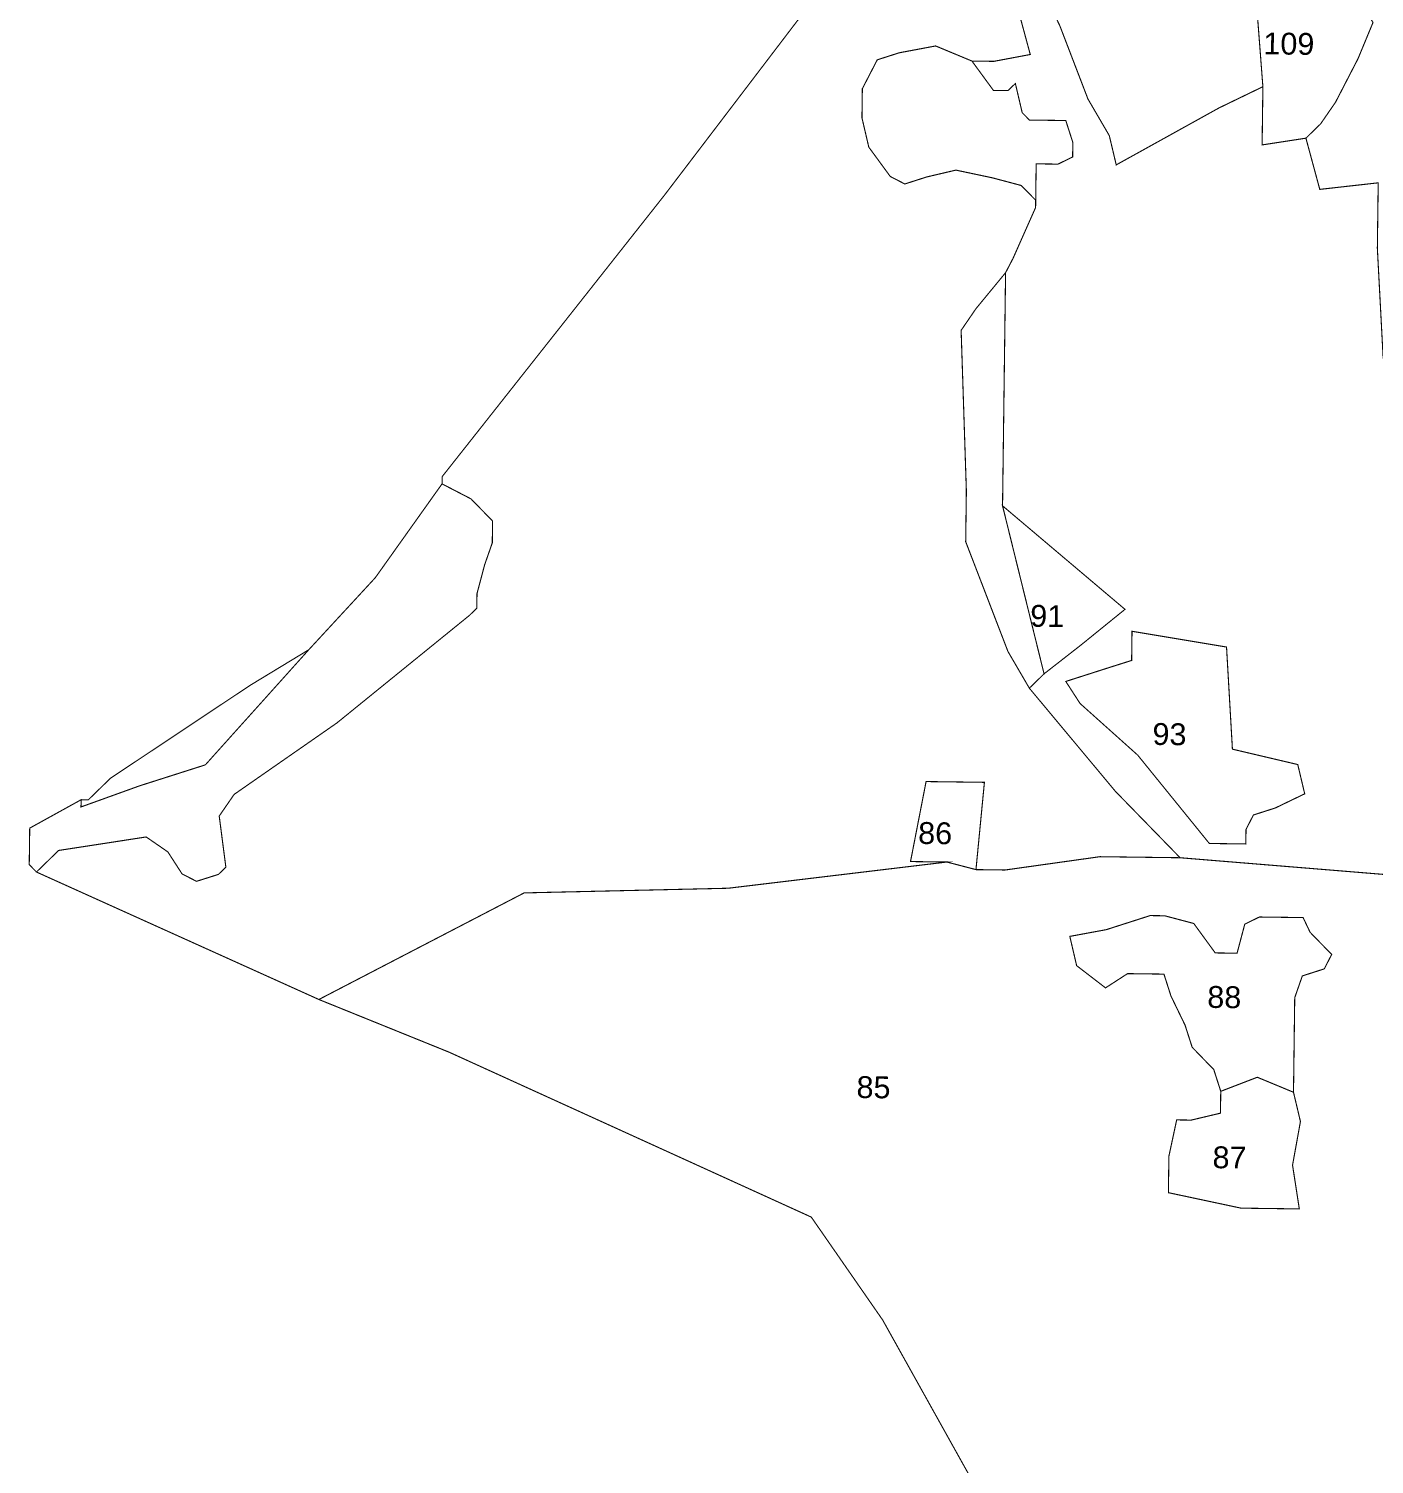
# Model space of a CAD drawing. Header units: metres. Extents: x 259177 to 277314, y 2171367 to 2185445.
# Drawn here: x 273800 to 274532, y 2172736 to 2173517 of the extents above; entities that cross this region are included whole.
import ezdxf

# ---------------------------------------------------------------- set-up
doc = ezdxf.new("R2010")
doc.units = ezdxf.units.M
doc.header["$MEASUREMENT"] = 0
doc.layers.add('SURVEY NO.', color=7, linetype='Continuous')
doc.layers.add('SURVEY PLOT BOUNDARY', color=35, linetype='Continuous')
doc.styles.add('PDF Arial', font='arial.ttf')

# ---------------------------------------------------------------- blocks, each defined once
blk = doc.blocks.new('FEWEWFEWQT')
at = {"layer": 'SURVEY PLOT BOUNDARY', "lineweight": 18, "const_width": 0.001}
for points in [[(282149.4228, 2174205.2494), (282149.4361, 2174205.2027), (282149.4028, 2174205.196), (282149.3828, 2174205.196), (282149.3494, 2174205.2094), (282149.3161, 2174205.2027), (282149.2961, 2174205.196), (282149.2828, 2174205.1694), (282149.2828, 2174205.1427), (282149.2894, 2174205.116), (282149.3094, 2174205.0894), (282149.3228, 2174205.0827), (282149.3428, 2174205.0894), (282149.3694, 2174205.096), (282149.4028, 2174205.0894), (282149.4294, 2174205.0827), (282149.4428, 2174205.0694), (282149.4428, 2174205.0627), (282149.4228, 2174205.016), (282149.4161, 2174205.0027), (282149.3894, 2174204.9694), (282149.3761, 2174204.9494), (282149.3828, 2174204.8027), (282149.3828, 2174204.756), (282149.4228, 2174204.656), (282149.4428, 2174204.6227), (282149.5228, 2174204.5293), (282149.5828, 2174204.4693), (282149.5094, 2174204.4693), (282149.4228, 2174204.456), (282149.3961, 2174204.456), (282149.4028, 2174204.536), (282149.3494, 2174204.536), (282149.3361, 2174204.4626), (282149.3694, 2174204.4626), (282149.1695, 2174204.436), (282148.9828, 2174204.4293), (282148.7962, 2174204.3293), (282148.5362, 2174204.4426), (282148.5562, 2174204.4626), (282148.6362, 2174204.476), (282148.6562, 2174204.4626), (282148.6695, 2174204.4426), (282148.6828, 2174204.436), (282148.7028, 2174204.4426), (282148.7095, 2174204.4493), (282148.7028, 2174204.496), (282148.7162, 2174204.516), (282148.8095, 2174204.5827), (282148.9295, 2174204.6827), (282148.9361, 2174204.6893), (282148.9361, 2174204.7027), (282148.9428, 2174204.7293), (282148.9495, 2174204.7493), (282148.9495, 2174204.7693), (282148.9295, 2174204.7893), (282148.9028, 2174204.8027), (282148.9028, 2174204.8093), (282149.1028, 2174205.0694), (282149.2561, 2174205.2761)], [(282149.9894, 2174205.2761), (282149.9894, 2174205.2294), (282149.9427, 2174205.2294), (282149.9361, 2174205.156), (282149.9427, 2174205.1427), (282149.9494, 2174205.136), (282149.9494, 2174205.1227), (282149.9161, 2174205.096), (282149.8494, 2174205.036), (282149.7894, 2174205.0294), (282149.7694, 2174205.0227), (282149.7694, 2174205.016), (282149.7761, 2174205.0027), (282149.7961, 2174204.996), (282149.7761, 2174204.9427), (282149.7627, 2174204.9294), (282149.7561, 2174205.0294), (282149.7561, 2174205.0894), (282149.7027, 2174205.0827), (282149.6894, 2174205.1294), (282149.7027, 2174205.1427), (282149.7161, 2174205.1627), (282149.7361, 2174205.2027), (282149.7494, 2174205.236)], [(282149.7761, 2174204.456), (282149.5828, 2174204.4693), (282149.5228, 2174204.5293), (282149.4428, 2174204.6227), (282149.4561, 2174204.636), (282149.4894, 2174204.6627), (282149.5294, 2174204.696), (282149.4161, 2174204.7893), (282149.4161, 2174205.0027), (282149.4228, 2174205.016), (282149.4428, 2174205.0627), (282149.4428, 2174205.0694), (282149.4428, 2174205.1027), (282149.4628, 2174205.1027), (282149.4761, 2174205.1094), (282149.4761, 2174205.1227), (282149.4694, 2174205.1427), (282149.4494, 2174205.1427), (282149.4361, 2174205.1427), (282149.4294, 2174205.1494), (282149.4228, 2174205.176), (282149.4161, 2174205.1694), (282149.4094, 2174205.1694), (282149.4028, 2174205.1694), (282149.3828, 2174205.196), (282149.4028, 2174205.196), (282149.4361, 2174205.2027), (282149.4228, 2174205.2494)], [(282149.4628, 2174205.2294), (282149.4894, 2174205.1627), (282149.5094, 2174205.1294), (282149.5161, 2174205.1027), (282149.6094, 2174205.156), (282149.6494, 2174205.176), (282149.6494, 2174205.1227), (282149.6894, 2174205.1294), (282149.7027, 2174205.0827), (282149.7561, 2174205.0894)], [(282149.4694, 2174203.7759), (282149.3161, 2174204.0426), (282149.2495, 2174204.136), (282148.9161, 2174204.2826), (282148.7962, 2174204.3293), (282148.9828, 2174204.4293), (282149.1695, 2174204.436), (282149.3694, 2174204.4626), (282149.3961, 2174204.456), (282149.4228, 2174204.456), (282149.5094, 2174204.4693), (282149.5828, 2174204.4693), (282149.7761, 2174204.456)]]:
    blk.add_lwpolyline(points, dxfattribs=at)
for points in [[(282149.6361, 2174205.2761), (282149.6428, 2174205.2494), (282149.6494, 2174205.176), (282149.6094, 2174205.156), (282149.5161, 2174205.1027), (282149.5094, 2174205.1294), (282149.4894, 2174205.1627), (282149.4628, 2174205.2294), (282149.4228, 2174205.3094), (282149.4828, 2174205.3761), (282149.6094, 2174205.4961), (282149.6094, 2174205.4627), (282149.6228, 2174205.4427), (282149.6228, 2174205.4161), (282149.5694, 2174205.3761), (282149.5694, 2174205.3494), (282149.6094, 2174205.3494), (282149.6294, 2174205.2894), (282149.6228, 2174205.2761)], [(282149.6494, 2174205.176), (282149.6428, 2174205.2494), (282149.6361, 2174205.2761), (282149.6761, 2174205.2894), (282149.7027, 2174205.2827), (282149.7294, 2174205.2694), (282149.7494, 2174205.236), (282149.7361, 2174205.2027), (282149.7161, 2174205.1627), (282149.7027, 2174205.1427), (282149.6894, 2174205.1294), (282149.6494, 2174205.1227)], [(282149.3828, 2174205.196), (282149.4028, 2174205.1694), (282149.4094, 2174205.1694), (282149.4161, 2174205.1694), (282149.4228, 2174205.176), (282149.4294, 2174205.1494), (282149.4361, 2174205.1427), (282149.4494, 2174205.1427), (282149.4694, 2174205.1427), (282149.4761, 2174205.1227), (282149.4761, 2174205.1094), (282149.4628, 2174205.1027), (282149.4428, 2174205.1027), (282149.4428, 2174205.0694), (282149.4294, 2174205.0827), (282149.4028, 2174205.0894), (282149.3694, 2174205.096), (282149.3428, 2174205.0894), (282149.3228, 2174205.0827), (282149.3094, 2174205.0894), (282149.2894, 2174205.116), (282149.2828, 2174205.1427), (282149.2828, 2174205.1694), (282149.2961, 2174205.196), (282149.3161, 2174205.2027), (282149.3494, 2174205.2094)], [(282149.4428, 2174204.6227), (282149.4228, 2174204.656), (282149.3828, 2174204.756), (282149.3828, 2174204.8027), (282149.3761, 2174204.9494), (282149.3894, 2174204.9694), (282149.4161, 2174205.0027), (282149.4161, 2174204.7893), (282149.4561, 2174204.636)], [(282148.5362, 2174204.4426), (282148.5295, 2174204.4493), (282148.5295, 2174204.4827), (282148.5762, 2174204.5093), (282148.5762, 2174204.5027), (282148.6295, 2174204.5227), (282148.6895, 2174204.5427), (282148.7828, 2174204.6493), (282148.8428, 2174204.716), (282148.9028, 2174204.8027), (282148.9295, 2174204.7893), (282148.9495, 2174204.7693), (282148.9495, 2174204.7493), (282148.9428, 2174204.7293), (282148.9361, 2174204.7027), (282148.9361, 2174204.6893), (282148.9295, 2174204.6827), (282148.8095, 2174204.5827), (282148.7162, 2174204.516), (282148.7028, 2174204.496), (282148.7095, 2174204.4493), (282148.7028, 2174204.4426), (282148.6828, 2174204.436), (282148.6695, 2174204.4426), (282148.6562, 2174204.4626), (282148.6362, 2174204.476), (282148.5562, 2174204.4626)], [(282149.4561, 2174204.636), (282149.4161, 2174204.7893), (282149.5294, 2174204.696), (282149.4894, 2174204.6627)], [(282149.6428, 2174204.496), (282149.6428, 2174204.4827), (282149.6094, 2174204.4827), (282149.5428, 2174204.5627), (282149.4894, 2174204.6093), (282149.4761, 2174204.6293), (282149.5161, 2174204.6427), (282149.5361, 2174204.6493), (282149.5361, 2174204.676), (282149.6228, 2174204.6627), (282149.6294, 2174204.5693), (282149.6894, 2174204.556), (282149.6961, 2174204.5293), (282149.6694, 2174204.516), (282149.6494, 2174204.5093)], [(282149.6428, 2174204.496), (282149.6494, 2174204.5093), (282149.6694, 2174204.516), (282149.6961, 2174204.5293), (282149.6894, 2174204.556), (282149.6294, 2174204.5693), (282149.6228, 2174204.6627), (282149.5361, 2174204.676), (282149.5361, 2174204.6493), (282149.5161, 2174204.6427), (282149.4761, 2174204.6293), (282149.4894, 2174204.6093), (282149.5428, 2174204.5627), (282149.6094, 2174204.4827), (282149.6428, 2174204.4827)], [(282148.5762, 2174204.5093), (282148.5828, 2174204.5093), (282148.6028, 2174204.5293), (282148.7295, 2174204.616), (282148.7828, 2174204.6493), (282148.6895, 2174204.5427), (282148.6295, 2174204.5227), (282148.5762, 2174204.5027)], [(282149.3961, 2174204.456), (282149.3694, 2174204.4626), (282149.3361, 2174204.4626), (282149.3494, 2174204.536), (282149.4028, 2174204.536)], [(282149.6228, 2174204.256), (282149.6228, 2174204.236), (282149.5961, 2174204.2293), (282149.5828, 2174204.2293), (282149.5761, 2174204.196), (282149.5761, 2174204.1626), (282149.6428, 2174204.1493), (282149.6761, 2174204.1493), (282149.6961, 2174204.1493), (282149.6894, 2174204.1893), (282149.6961, 2174204.2293), (282149.6894, 2174204.256), (282149.6894, 2174204.3426), (282149.6961, 2174204.3626), (282149.7161, 2174204.3693), (282149.7227, 2174204.3826), (282149.7027, 2174204.4026), (282149.6961, 2174204.416), (282149.6561, 2174204.416), (282149.6428, 2174204.4093), (282149.6361, 2174204.3826), (282149.6161, 2174204.3826), (282149.5961, 2174204.4093), (282149.5694, 2174204.416), (282149.5561, 2174204.416), (282149.5161, 2174204.4026), (282149.4828, 2174204.396), (282149.4894, 2174204.3693), (282149.5161, 2174204.3493), (282149.5361, 2174204.3626), (282149.5694, 2174204.3626), (282149.5761, 2174204.3426), (282149.5894, 2174204.316), (282149.5961, 2174204.296), (282149.6094, 2174204.2826), (282149.6161, 2174204.276)], [(282149.6894, 2174204.256), (282149.6561, 2174204.2693), (282149.6228, 2174204.256), (282149.6161, 2174204.276), (282149.6094, 2174204.2826), (282149.5961, 2174204.296), (282149.5894, 2174204.316), (282149.5761, 2174204.3426), (282149.5694, 2174204.3626), (282149.5361, 2174204.3626), (282149.5161, 2174204.3493), (282149.4894, 2174204.3693), (282149.4828, 2174204.396), (282149.5161, 2174204.4026), (282149.5561, 2174204.416), (282149.5694, 2174204.416), (282149.5961, 2174204.4093), (282149.6161, 2174204.3826), (282149.6361, 2174204.3826), (282149.6428, 2174204.4093), (282149.6561, 2174204.416), (282149.6961, 2174204.416), (282149.7027, 2174204.4026), (282149.7227, 2174204.3826), (282149.7161, 2174204.3693), (282149.6961, 2174204.3626), (282149.6894, 2174204.3426)], [(282149.6961, 2174204.1493), (282149.6761, 2174204.1493), (282149.6428, 2174204.1493), (282149.5761, 2174204.1626), (282149.5761, 2174204.196), (282149.5828, 2174204.2293), (282149.5961, 2174204.2293), (282149.6228, 2174204.236), (282149.6228, 2174204.256), (282149.6561, 2174204.2693), (282149.6894, 2174204.256), (282149.6961, 2174204.2293), (282149.6894, 2174204.1893)]]:
    blk.add_lwpolyline(points, close=True, dxfattribs=at)
at = {"layer": 'SURVEY NO.', "char_height": 0.02, "attachment_point": 7, "style": 'PDF Arial'}
for s, insert in [('109', (282149.6494, 2174205.2054)), ('91', (282149.4428, 2174204.6787)), ('93', (282149.5561, 2174204.572)), ('86', (282149.3428, 2174204.4786)), ('88', (282149.6094, 2174204.332)), ('85', (282149.2894, 2174204.2453)), ('87', (282149.6161, 2174204.1853))]:
    blk.add_mtext(s, dxfattribs=dict(at, insert=insert))

msp = doc.modelspace()

# ---------------------------------------------------------------- block references
at = {"xscale": 594.7216958835667, "yscale": 594.7216958835667, "zscale": 594.7216958835667, "rotation": 359.254356221976}
msp.add_blockref('FEWEWFEWQT', (-184338996.59, -1288580324.59), dxfattribs=at)

doc.saveas('drawing.dxf')
